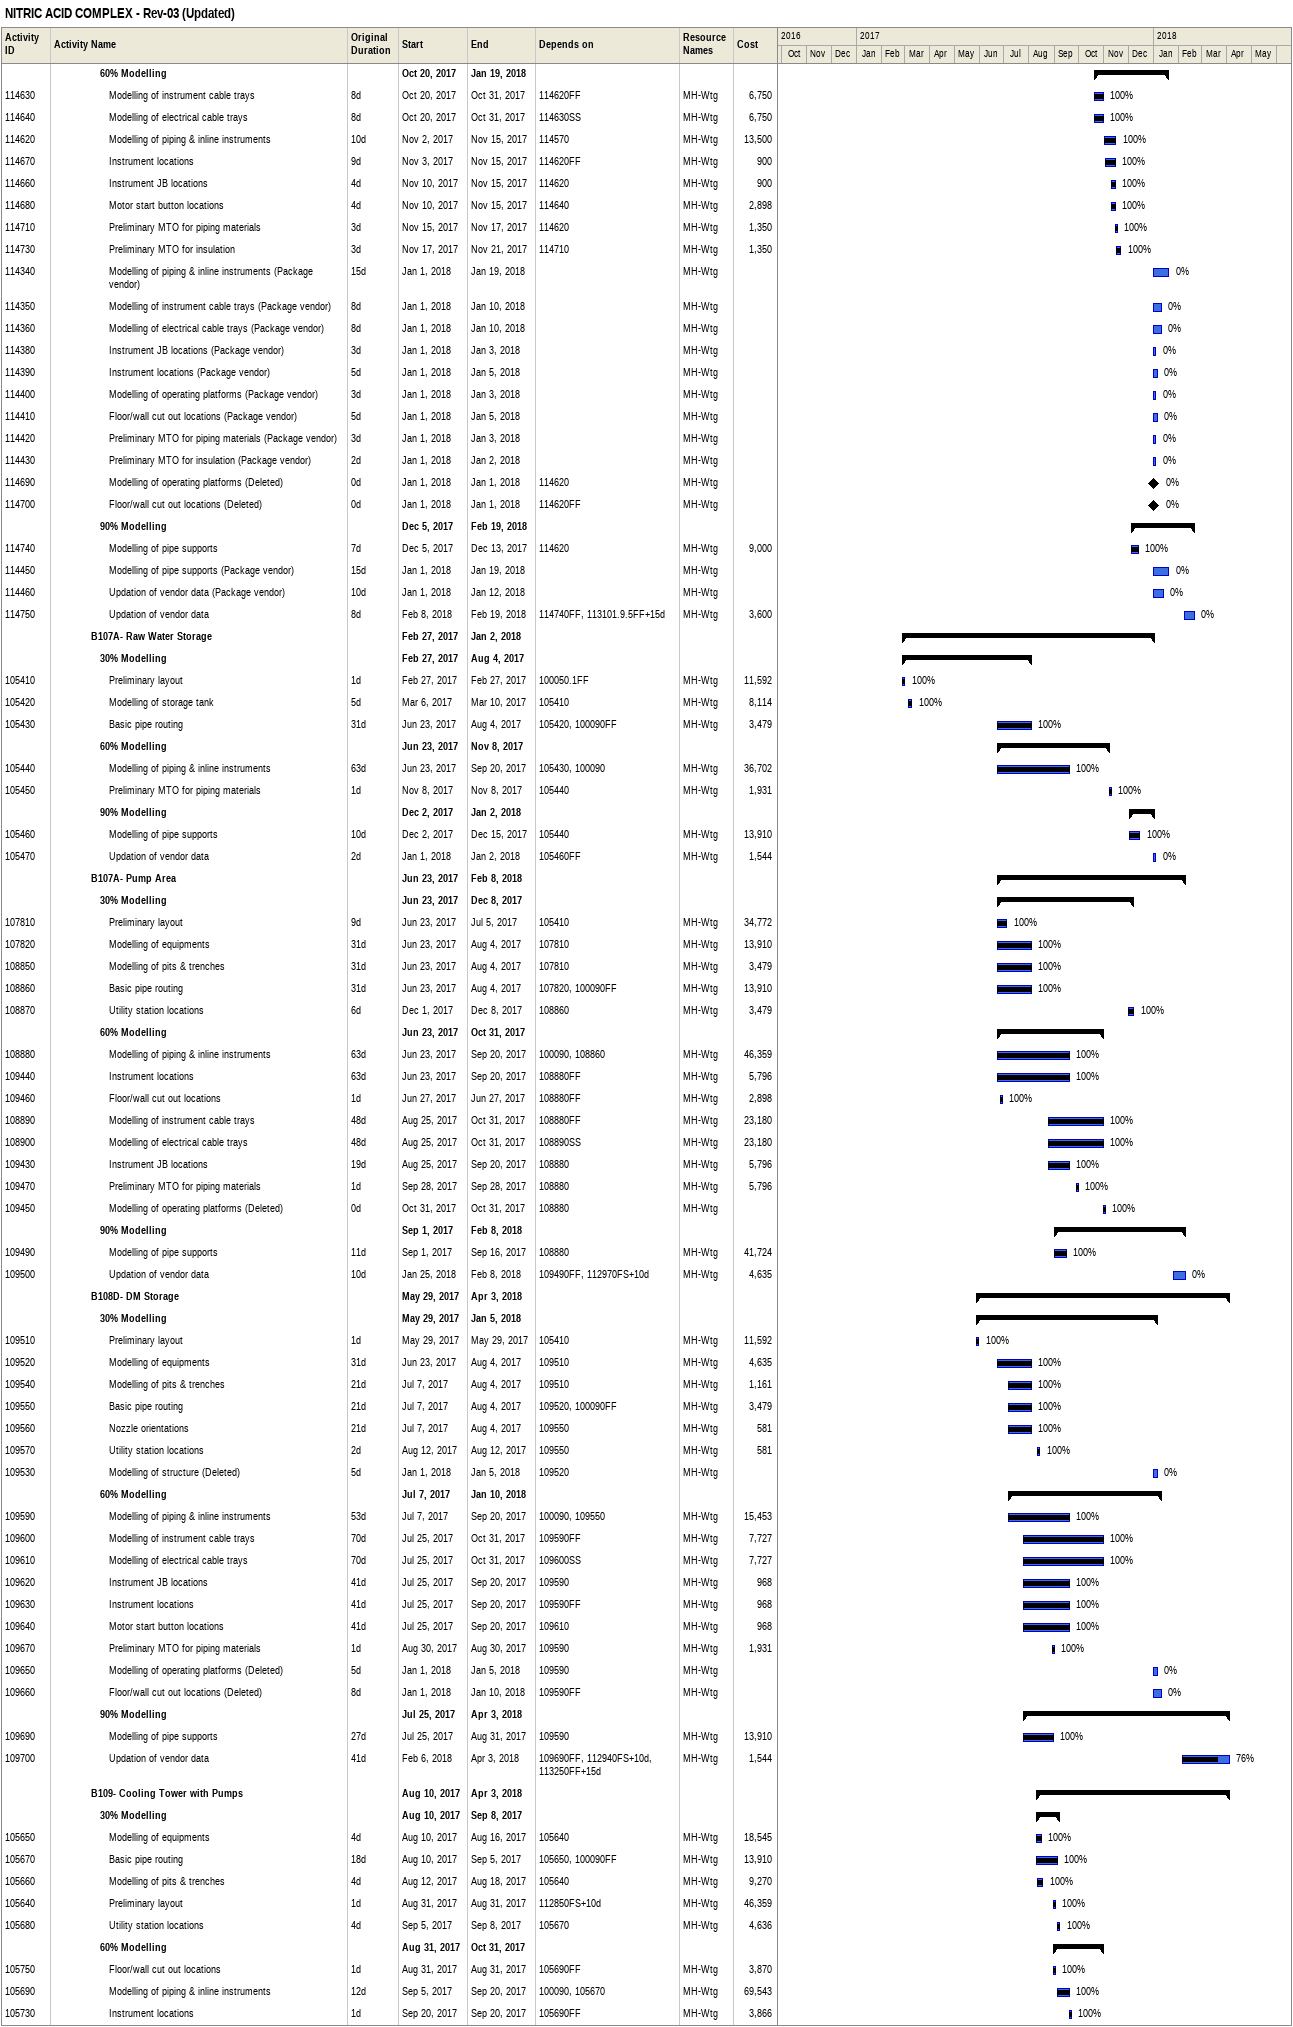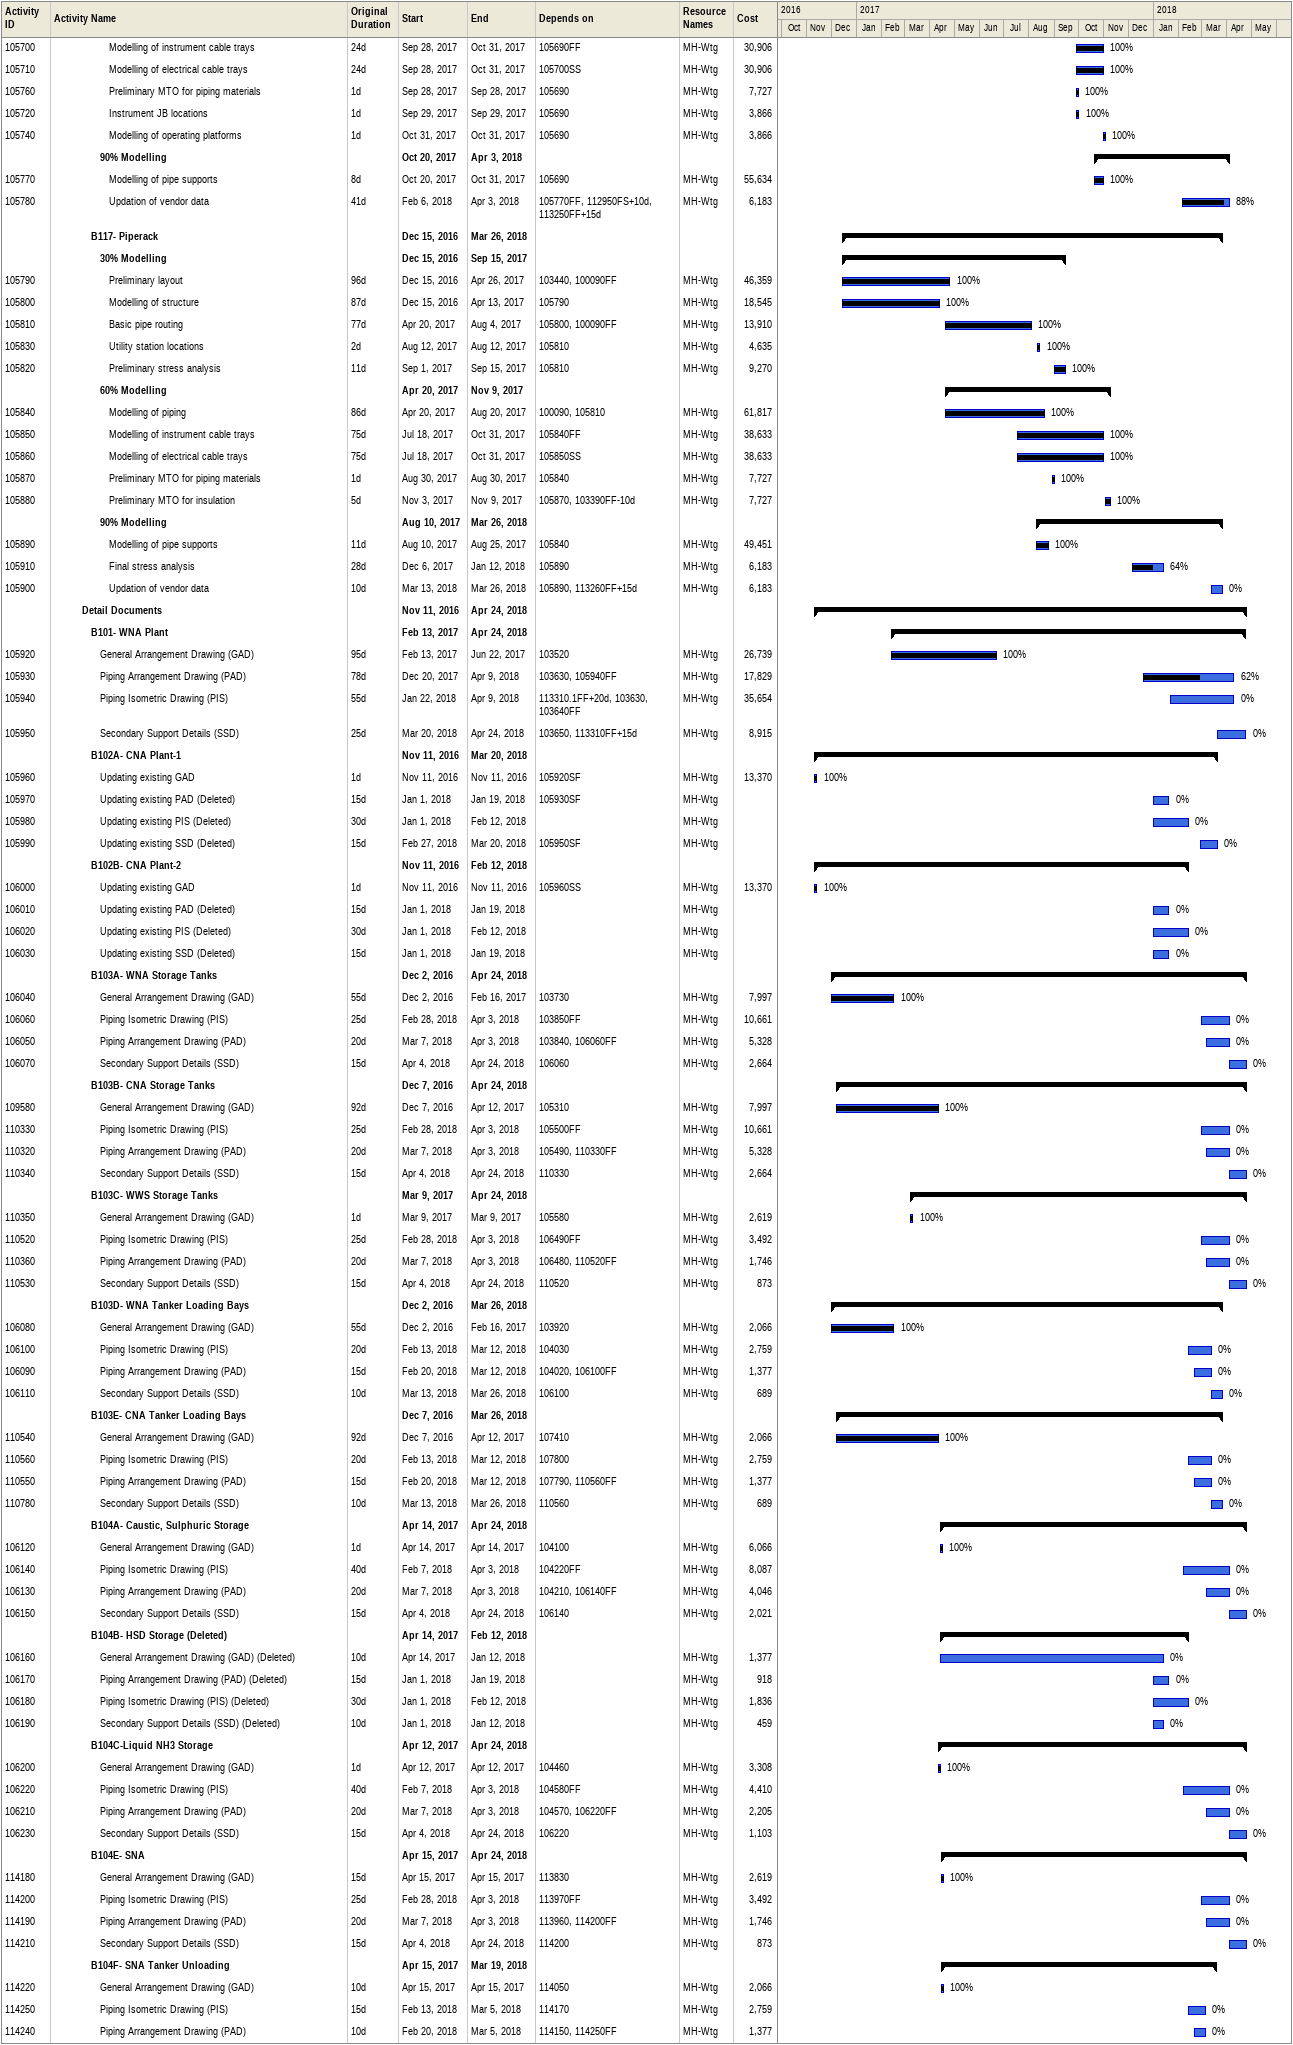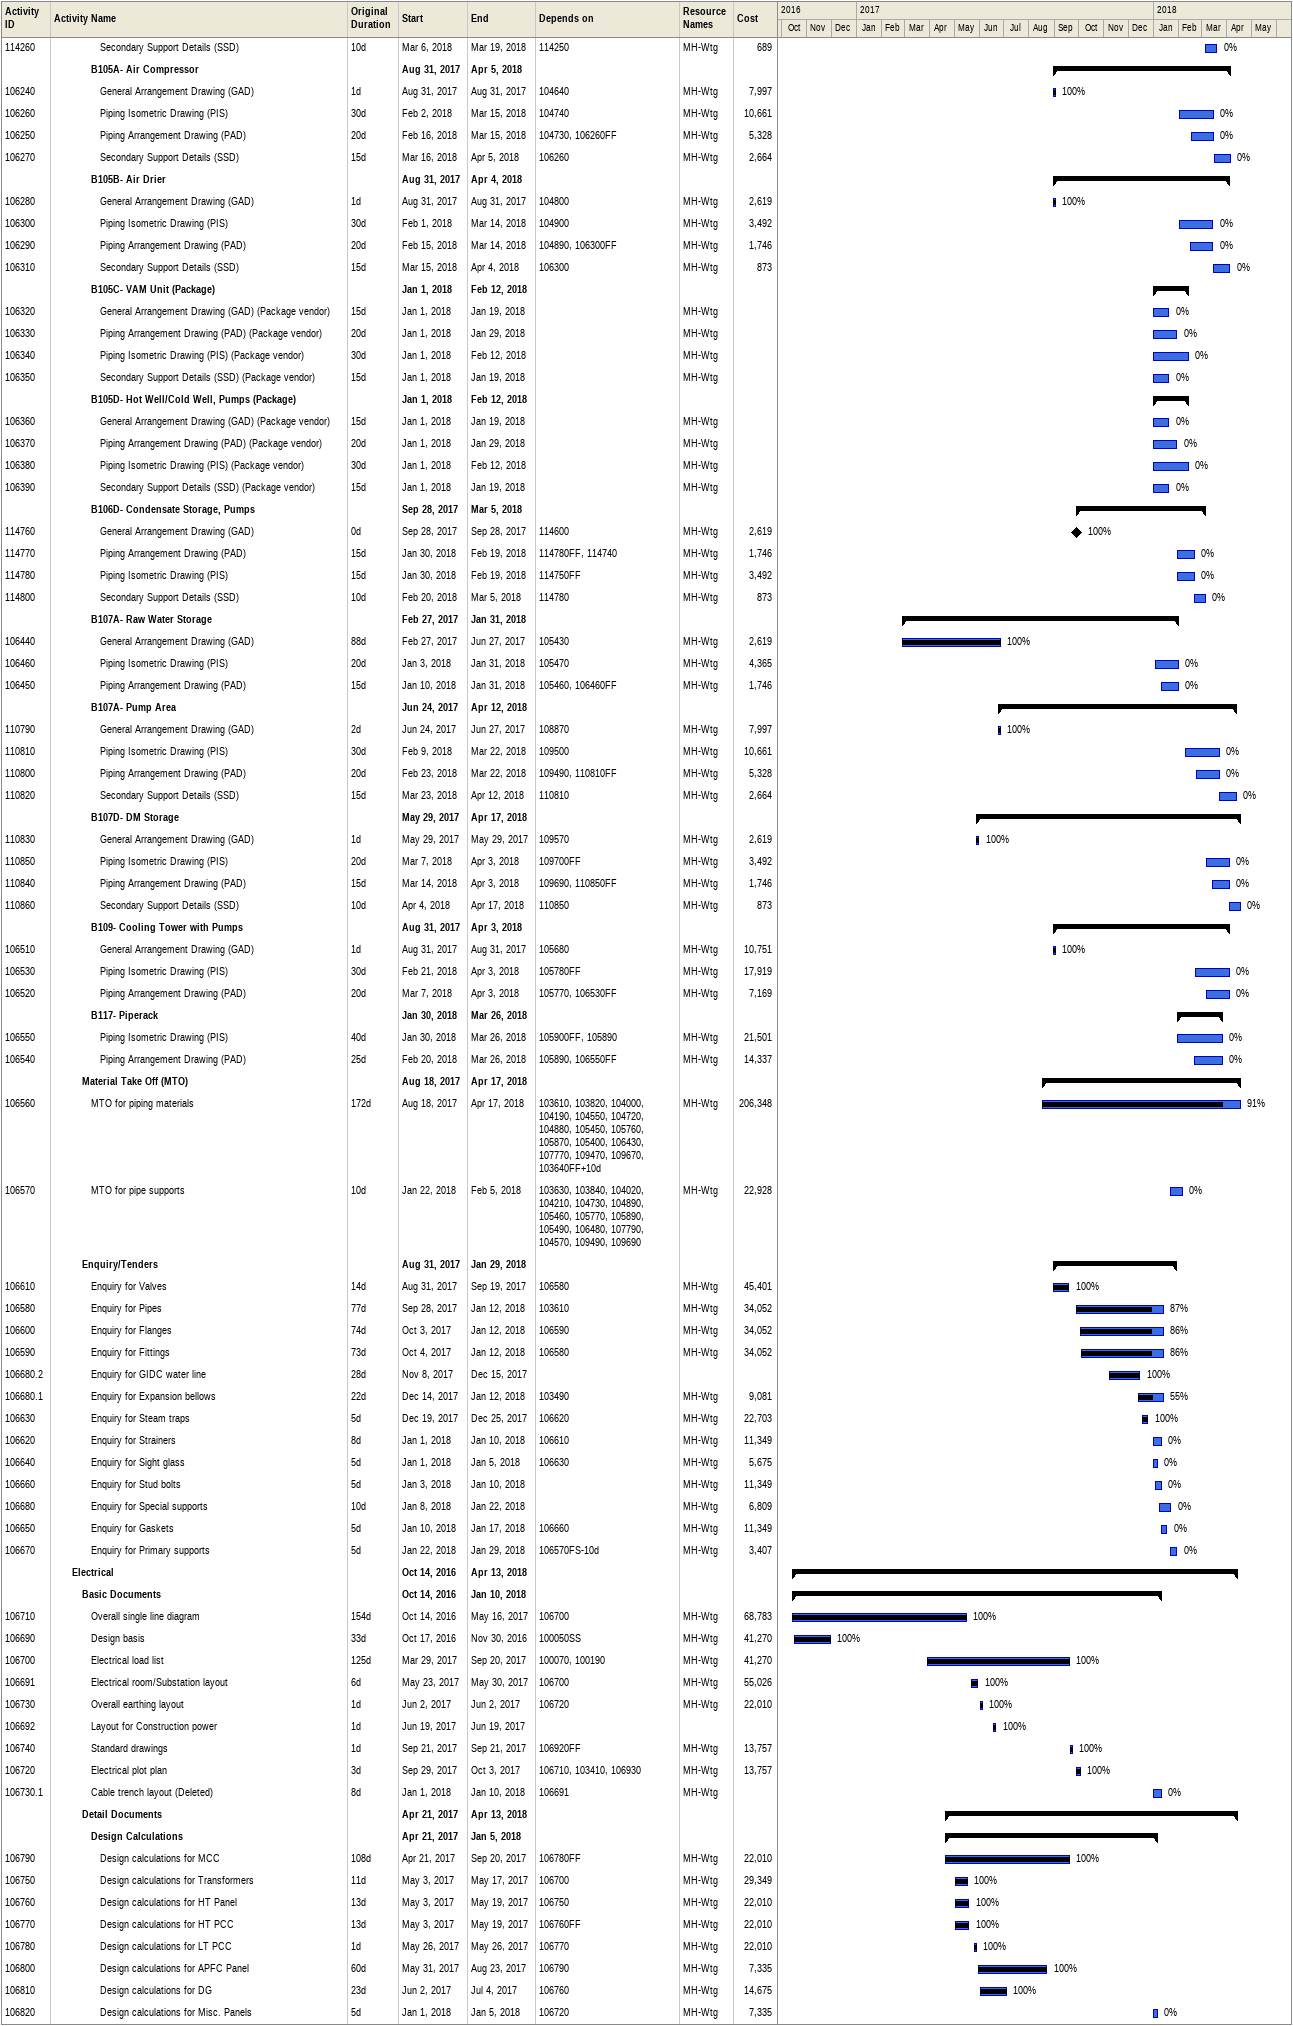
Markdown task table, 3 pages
NITRIC ACID COMPLEX - Rev-03 (Updated)

| ID | Level | Task | Original duration | Start | Finish | Predecessors | Resources | % complete | Cost |
|---|---|---|---|---|---|---|---|---|---|
|  | 6 | **60% Modelling** |  | 2017-10-20 | 2018-01-19 |  |  |  |  |
| 114630 | 7 | Modelling of instrument cable trays | 8d | 2017-10-20 | 2017-10-31 | 114620FF | MH-Wtg | 100 | 6750 |
| 114640 | 7 | Modelling of electrical cable trays | 8d | 2017-10-20 | 2017-10-31 | 114630SS | MH-Wtg | 100 | 6750 |
| 114620 | 7 | Modelling of piping & inline instruments | 10d | 2017-11-02 | 2017-11-15 | 114570 | MH-Wtg | 100 | 13500 |
| 114670 | 7 | Instrument locations | 9d | 2017-11-03 | 2017-11-15 | 114620FF | MH-Wtg | 100 | 900 |
| 114660 | 7 | Instrument JB locations | 4d | 2017-11-10 | 2017-11-15 | 114620 | MH-Wtg | 100 | 900 |
| 114680 | 7 | Motor start button locations | 4d | 2017-11-10 | 2017-11-15 | 114640 | MH-Wtg | 100 | 2898 |
| 114710 | 7 | Preliminary MTO for piping materials | 3d | 2017-11-15 | 2017-11-17 | 114620 | MH-Wtg | 100 | 1350 |
| 114730 | 7 | Preliminary MTO for insulation | 3d | 2017-11-17 | 2017-11-21 | 114710 | MH-Wtg | 100 | 1350 |
| 114340 | 7 | Modelling of piping & inline instruments (Package vendor) | 15d | 2018-01-01 | 2018-01-19 |  | MH-Wtg | 0 |  |
| 114350 | 7 | Modelling of instrument cable trays (Package vendor) | 8d | 2018-01-01 | 2018-01-10 |  | MH-Wtg | 0 |  |
| 114360 | 7 | Modelling of electrical cable trays (Package vendor) | 8d | 2018-01-01 | 2018-01-10 |  | MH-Wtg | 0 |  |
| 114380 | 7 | Instrument JB locations (Package vendor) | 3d | 2018-01-01 | 2018-01-03 |  | MH-Wtg | 0 |  |
| 114390 | 7 | Instrument locations (Package vendor) | 5d | 2018-01-01 | 2018-01-05 |  | MH-Wtg | 0 |  |
| 114400 | 7 | Modelling of operating platforms (Package vendor) | 3d | 2018-01-01 | 2018-01-03 |  | MH-Wtg | 0 |  |
| 114410 | 7 | Floor/wall cut out locations (Package vendor) | 5d | 2018-01-01 | 2018-01-05 |  | MH-Wtg | 0 |  |
| 114420 | 7 | Preliminary MTO for piping materials (Package vendor) | 3d | 2018-01-01 | 2018-01-03 |  | MH-Wtg | 0 |  |
| 114430 | 7 | Preliminary MTO for insulation (Package vendor) | 2d | 2018-01-01 | 2018-01-02 |  | MH-Wtg | 0 |  |
| 114690 | 7 | Modelling of operating platforms (Deleted) | 0d | 2018-01-01 | 2018-01-01 | 114620 | MH-Wtg | 0 |  |
| 114700 | 7 | Floor/wall cut out locations (Deleted) | 0d | 2018-01-01 | 2018-01-01 | 114620FF | MH-Wtg | 0 |  |
|  | 6 | **90% Modelling** |  | 2017-12-05 | 2018-02-19 |  |  |  |  |
| 114740 | 7 | Modelling of pipe supports | 7d | 2017-12-05 | 2017-12-13 | 114620 | MH-Wtg | 100 | 9000 |
| 114450 | 7 | Modelling of pipe supports (Package vendor) | 15d | 2018-01-01 | 2018-01-19 |  | MH-Wtg | 0 |  |
| 114460 | 7 | Updation of vendor data (Package vendor) | 10d | 2018-01-01 | 2018-01-12 |  | MH-Wtg | 0 |  |
| 114750 | 7 | Updation of vendor data | 8d | 2018-02-08 | 2018-02-19 | 114740FF, 113101.9.5FF+15d | MH-Wtg | 0 | 3600 |
|  | 5 | **B107A- Raw Water Storage** |  | 2017-02-27 | 2018-01-02 |  |  |  |  |
|  | 6 | **30% Modelling** |  | 2017-02-27 | 2017-08-04 |  |  |  |  |
| 105410 | 7 | Preliminary layout | 1d | 2017-02-27 | 2017-02-27 | 100050.1FF | MH-Wtg | 100 | 11592 |
| 105420 | 7 | Modelling of storage tank | 5d | 2017-03-06 | 2017-03-10 | 105410 | MH-Wtg | 100 | 8114 |
| 105430 | 7 | Basic pipe routing | 31d | 2017-06-23 | 2017-08-04 | 105420, 100090FF | MH-Wtg | 100 | 3479 |
|  | 6 | **60% Modelling** |  | 2017-06-23 | 2017-11-08 |  |  |  |  |
| 105440 | 7 | Modelling of piping & inline instruments | 63d | 2017-06-23 | 2017-09-20 | 105430, 100090 | MH-Wtg | 100 | 36702 |
| 105450 | 7 | Preliminary MTO for piping materials | 1d | 2017-11-08 | 2017-11-08 | 105440 | MH-Wtg | 100 | 1931 |
|  | 6 | **90% Modelling** |  | 2017-12-02 | 2018-01-02 |  |  |  |  |
| 105460 | 7 | Modelling of pipe supports | 10d | 2017-12-02 | 2017-12-15 | 105440 | MH-Wtg | 100 | 13910 |
| 105470 | 7 | Updation of vendor data | 2d | 2018-01-01 | 2018-01-02 | 105460FF | MH-Wtg | 0 | 1544 |
|  | 5 | **B107A- Pump Area** |  | 2017-06-23 | 2018-02-08 |  |  |  |  |
|  | 6 | **30% Modelling** |  | 2017-06-23 | 2017-12-08 |  |  |  |  |
| 107810 | 7 | Preliminary layout | 9d | 2017-06-23 | 2017-07-05 | 105410 | MH-Wtg | 100 | 34772 |
| 107820 | 7 | Modelling of equipments | 31d | 2017-06-23 | 2017-08-04 | 107810 | MH-Wtg | 100 | 13910 |
| 108850 | 7 | Modelling of pits & trenches | 31d | 2017-06-23 | 2017-08-04 | 107810 | MH-Wtg | 100 | 3479 |
| 108860 | 7 | Basic pipe routing | 31d | 2017-06-23 | 2017-08-04 | 107820, 100090FF | MH-Wtg | 100 | 13910 |
| 108870 | 7 | Utility station locations | 6d | 2017-12-01 | 2017-12-08 | 108860 | MH-Wtg | 100 | 3479 |
|  | 6 | **60% Modelling** |  | 2017-06-23 | 2017-10-31 |  |  |  |  |
| 108880 | 7 | Modelling of piping & inline instruments | 63d | 2017-06-23 | 2017-09-20 | 100090, 108860 | MH-Wtg | 100 | 46359 |
| 109440 | 7 | Instrument locations | 63d | 2017-06-23 | 2017-09-20 | 108880FF | MH-Wtg | 100 | 5796 |
| 109460 | 7 | Floor/wall cut out locations | 1d | 2017-06-27 | 2017-06-27 | 108880FF | MH-Wtg | 100 | 2898 |
| 108890 | 7 | Modelling of instrument cable trays | 48d | 2017-08-25 | 2017-10-31 | 108880FF | MH-Wtg | 100 | 23180 |
| 108900 | 7 | Modelling of electrical cable trays | 48d | 2017-08-25 | 2017-10-31 | 108890SS | MH-Wtg | 100 | 23180 |
| 109430 | 7 | Instrument JB locations | 19d | 2017-08-25 | 2017-09-20 | 108880 | MH-Wtg | 100 | 5796 |
| 109470 | 7 | Preliminary MTO for piping materials | 1d | 2017-09-28 | 2017-09-28 | 108880 | MH-Wtg | 100 | 5796 |
| 109450 | 7 | Modelling of operating platforms (Deleted) | 0d | 2017-10-31 | 2017-10-31 | 108880 | MH-Wtg | 100 |  |
|  | 6 | **90% Modelling** |  | 2017-09-01 | 2018-02-08 |  |  |  |  |
| 109490 | 7 | Modelling of pipe supports | 11d | 2017-09-01 | 2017-09-16 | 108880 | MH-Wtg | 100 | 41724 |
| 109500 | 7 | Updation of vendor data | 10d | 2018-01-25 | 2018-02-08 | 109490FF, 112970FS+10d | MH-Wtg | 0 | 4635 |
|  | 5 | **B108D- DM Storage** |  | 2017-05-29 | 2018-04-03 |  |  |  |  |
|  | 6 | **30% Modelling** |  | 2017-05-29 | 2018-01-05 |  |  |  |  |
| 109510 | 7 | Preliminary layout | 1d | 2017-05-29 | 2017-05-29 | 105410 | MH-Wtg | 100 | 11592 |
| 109520 | 7 | Modelling of equipments | 31d | 2017-06-23 | 2017-08-04 | 109510 | MH-Wtg | 100 | 4635 |
| 109540 | 7 | Modelling of pits & trenches | 21d | 2017-07-07 | 2017-08-04 | 109510 | MH-Wtg | 100 | 1161 |
| 109550 | 7 | Basic pipe routing | 21d | 2017-07-07 | 2017-08-04 | 109520, 100090FF | MH-Wtg | 100 | 3479 |
| 109560 | 7 | Nozzle orientations | 21d | 2017-07-07 | 2017-08-04 | 109550 | MH-Wtg | 100 | 581 |
| 109570 | 7 | Utility station locations | 2d | 2017-08-12 | 2017-08-12 | 109550 | MH-Wtg | 100 | 581 |
| 109530 | 7 | Modelling of structure (Deleted) | 5d | 2018-01-01 | 2018-01-05 | 109520 | MH-Wtg | 0 |  |
|  | 6 | **60% Modelling** |  | 2017-07-07 | 2018-01-10 |  |  |  |  |
| 109590 | 7 | Modelling of piping & inline instruments | 53d | 2017-07-07 | 2017-09-20 | 100090, 109550 | MH-Wtg | 100 | 15453 |
| 109600 | 7 | Modelling of instrument cable trays | 70d | 2017-07-25 | 2017-10-31 | 109590FF | MH-Wtg | 100 | 7727 |
| 109610 | 7 | Modelling of electrical cable trays | 70d | 2017-07-25 | 2017-10-31 | 109600SS | MH-Wtg | 100 | 7727 |
| 109620 | 7 | Instrument JB locations | 41d | 2017-07-25 | 2017-09-20 | 109590 | MH-Wtg | 100 | 968 |
| 109630 | 7 | Instrument locations | 41d | 2017-07-25 | 2017-09-20 | 109590FF | MH-Wtg | 100 | 968 |
| 109640 | 7 | Motor start button locations | 41d | 2017-07-25 | 2017-09-20 | 109610 | MH-Wtg | 100 | 968 |
| 109670 | 7 | Preliminary MTO for piping materials | 1d | 2017-08-30 | 2017-08-30 | 109590 | MH-Wtg | 100 | 1931 |
| 109650 | 7 | Modelling of operating platforms (Deleted) | 5d | 2018-01-01 | 2018-01-05 | 109590 | MH-Wtg | 0 |  |
| 109660 | 7 | Floor/wall cut out locations (Deleted) | 8d | 2018-01-01 | 2018-01-10 | 109590FF | MH-Wtg | 0 |  |
|  | 6 | **90% Modelling** |  | 2017-07-25 | 2018-04-03 |  |  |  |  |
| 109690 | 7 | Modelling of pipe supports | 27d | 2017-07-25 | 2017-08-31 | 109590 | MH-Wtg | 100 | 13910 |
| 109700 | 7 | Updation of vendor data | 41d | 2018-02-06 | 2018-04-03 | 109690FF, 112940FS+10d, 113250FF+15d | MH-Wtg | 76 | 1544 |
|  | 5 | **B109- Cooling Tower with Pumps** |  | 2017-08-10 | 2018-04-03 |  |  |  |  |
|  | 6 | **30% Modelling** |  | 2017-08-10 | 2017-09-08 |  |  |  |  |
| 105650 | 7 | Modelling of equipments | 4d | 2017-08-10 | 2017-08-16 | 105640 | MH-Wtg | 100 | 18545 |
| 105670 | 7 | Basic pipe routing | 18d | 2017-08-10 | 2017-09-05 | 105650, 100090FF | MH-Wtg | 100 | 13910 |
| 105660 | 7 | Modelling of pits & trenches | 4d | 2017-08-12 | 2017-08-18 | 105640 | MH-Wtg | 100 | 9270 |
| 105640 | 7 | Preliminary layout | 1d | 2017-08-31 | 2017-08-31 | 112850FS+10d | MH-Wtg | 100 | 46359 |
| 105680 | 7 | Utility station locations | 4d | 2017-09-05 | 2017-09-08 | 105670 | MH-Wtg | 100 | 4636 |
|  | 6 | **60% Modelling** |  | 2017-08-31 | 2017-10-31 |  |  |  |  |
| 105750 | 7 | Floor/wall cut out locations | 1d | 2017-08-31 | 2017-08-31 | 105690FF | MH-Wtg | 100 | 3870 |
| 105690 | 7 | Modelling of piping & inline instruments | 12d | 2017-09-05 | 2017-09-20 | 100090, 105670 | MH-Wtg | 100 | 69543 |
| 105730 | 7 | Instrument locations | 1d | 2017-09-20 | 2017-09-20 | 105690FF | MH-Wtg | 100 | 3866 |
| 105700 | 7 | Modelling of instrument cable trays | 24d | 2017-09-28 | 2017-10-31 | 105690FF | MH-Wtg | 100 | 30906 |
| 105710 | 7 | Modelling of electrical cable trays | 24d | 2017-09-28 | 2017-10-31 | 105700SS | MH-Wtg | 100 | 30906 |
| 105760 | 7 | Preliminary MTO for piping materials | 1d | 2017-09-28 | 2017-09-28 | 105690 | MH-Wtg | 100 | 7727 |
| 105720 | 7 | Instrument JB locations | 1d | 2017-09-29 | 2017-09-29 | 105690 | MH-Wtg | 100 | 3866 |
| 105740 | 7 | Modelling of operating platforms | 1d | 2017-10-31 | 2017-10-31 | 105690 | MH-Wtg | 100 | 3866 |
|  | 6 | **90% Modelling** |  | 2017-10-20 | 2018-04-03 |  |  |  |  |
| 105770 | 7 | Modelling of pipe supports | 8d | 2017-10-20 | 2017-10-31 | 105690 | MH-Wtg | 100 | 55634 |
| 105780 | 7 | Updation of vendor data | 41d | 2018-02-06 | 2018-04-03 | 105770FF, 112950FS+10d, 113250FF+15d | MH-Wtg | 88 | 6183 |
|  | 5 | **B117- Piperack** |  | 2016-12-15 | 2018-03-26 |  |  |  |  |
|  | 6 | **30% Modelling** |  | 2016-12-15 | 2017-09-15 |  |  |  |  |
| 105790 | 7 | Preliminary layout | 96d | 2016-12-15 | 2017-04-26 | 103440, 100090FF | MH-Wtg | 100 | 46359 |
| 105800 | 7 | Modelling of structure | 87d | 2016-12-15 | 2017-04-13 | 105790 | MH-Wtg | 100 | 18545 |
| 105810 | 7 | Basic pipe routing | 77d | 2017-04-20 | 2017-08-04 | 105800, 100090FF | MH-Wtg | 100 | 13910 |
| 105830 | 7 | Utility station locations | 2d | 2017-08-12 | 2017-08-12 | 105810 | MH-Wtg | 100 | 4635 |
| 105820 | 7 | Preliminary stress analysis | 11d | 2017-09-01 | 2017-09-15 | 105810 | MH-Wtg | 100 | 9270 |
|  | 6 | **60% Modelling** |  | 2017-04-20 | 2017-11-09 |  |  |  |  |
| 105840 | 7 | Modelling of piping | 86d | 2017-04-20 | 2017-08-20 | 100090, 105810 | MH-Wtg | 100 | 61817 |
| 105850 | 7 | Modelling of instrument cable trays | 75d | 2017-07-18 | 2017-10-31 | 105840FF | MH-Wtg | 100 | 38633 |
| 105860 | 7 | Modelling of electrical cable trays | 75d | 2017-07-18 | 2017-10-31 | 105850SS | MH-Wtg | 100 | 38633 |
| 105870 | 7 | Preliminary MTO for piping materials | 1d | 2017-08-30 | 2017-08-30 | 105840 | MH-Wtg | 100 | 7727 |
| 105880 | 7 | Preliminary MTO for insulation | 5d | 2017-11-03 | 2017-11-09 | 105870, 103390FF-10d | MH-Wtg | 100 | 7727 |
|  | 6 | **90% Modelling** |  | 2017-08-10 | 2018-03-26 |  |  |  |  |
| 105890 | 7 | Modelling of pipe supports | 11d | 2017-08-10 | 2017-08-25 | 105840 | MH-Wtg | 100 | 49451 |
| 105910 | 7 | Final stress analysis | 28d | 2017-12-06 | 2018-01-12 | 105890 | MH-Wtg | 64 | 6183 |
| 105900 | 7 | Updation of vendor data | 10d | 2018-03-13 | 2018-03-26 | 105890, 113260FF+15d | MH-Wtg | 0 | 6183 |
|  | 4 | **Detail Documents** |  | 2016-11-11 | 2018-04-24 |  |  |  |  |
|  | 5 | **B101- WNA Plant** |  | 2017-02-13 | 2018-04-24 |  |  |  |  |
| 105920 | 6 | General Arrangement Drawing (GAD) | 95d | 2017-02-13 | 2017-06-22 | 103520 | MH-Wtg | 100 | 26739 |
| 105930 | 6 | Piping Arrangement Drawing (PAD) | 78d | 2017-12-20 | 2018-04-09 | 103630, 105940FF | MH-Wtg | 62 | 17829 |
| 105940 | 6 | Piping Isometric Drawing (PIS) | 55d | 2018-01-22 | 2018-04-09 | 113310.1FF+20d, 103630, 103640FF | MH-Wtg | 0 | 35654 |
| 105950 | 6 | Secondary Support Details (SSD) | 25d | 2018-03-20 | 2018-04-24 | 103650, 113310FF+15d | MH-Wtg | 0 | 8915 |
|  | 5 | **B102A- CNA Plant-1** |  | 2016-11-11 | 2018-03-20 |  |  |  |  |
| 105960 | 6 | Updating existing GAD | 1d | 2016-11-11 | 2016-11-11 | 105920SF | MH-Wtg | 100 | 13370 |
| 105970 | 6 | Updating existing PAD (Deleted) | 15d | 2018-01-01 | 2018-01-19 | 105930SF | MH-Wtg | 0 |  |
| 105980 | 6 | Updating existing PIS (Deleted) | 30d | 2018-01-01 | 2018-02-12 |  | MH-Wtg | 0 |  |
| 105990 | 6 | Updating existing SSD (Deleted) | 15d | 2018-02-27 | 2018-03-20 | 105950SF | MH-Wtg | 0 |  |
|  | 5 | **B102B- CNA Plant-2** |  | 2016-11-11 | 2018-02-12 |  |  |  |  |
| 106000 | 6 | Updating existing GAD | 1d | 2016-11-11 | 2016-11-11 | 105960SS | MH-Wtg | 100 | 13370 |
| 106010 | 6 | Updating existing PAD (Deleted) | 15d | 2018-01-01 | 2018-01-19 |  | MH-Wtg | 0 |  |
| 106020 | 6 | Updating existing PIS (Deleted) | 30d | 2018-01-01 | 2018-02-12 |  | MH-Wtg | 0 |  |
| 106030 | 6 | Updating existing SSD (Deleted) | 15d | 2018-01-01 | 2018-01-19 |  | MH-Wtg | 0 |  |
|  | 5 | **B103A- WNA Storage Tanks** |  | 2016-12-02 | 2018-04-24 |  |  |  |  |
| 106040 | 6 | General Arrangement Drawing (GAD) | 55d | 2016-12-02 | 2017-02-16 | 103730 | MH-Wtg | 100 | 7997 |
| 106060 | 6 | Piping Isometric Drawing (PIS) | 25d | 2018-02-28 | 2018-04-03 | 103850FF | MH-Wtg | 0 | 10661 |
| 106050 | 6 | Piping Arrangement Drawing (PAD) | 20d | 2018-03-07 | 2018-04-03 | 103840, 106060FF | MH-Wtg | 0 | 5328 |
| 106070 | 6 | Secondary Support Details (SSD) | 15d | 2018-04-04 | 2018-04-24 | 106060 | MH-Wtg | 0 | 2664 |
|  | 5 | **B103B- CNA Storage Tanks** |  | 2016-12-07 | 2018-04-24 |  |  |  |  |
| 109580 | 6 | General Arrangement Drawing (GAD) | 92d | 2016-12-07 | 2017-04-12 | 105310 | MH-Wtg | 100 | 7997 |
| 110330 | 6 | Piping Isometric Drawing (PIS) | 25d | 2018-02-28 | 2018-04-03 | 105500FF | MH-Wtg | 0 | 10661 |
| 110320 | 6 | Piping Arrangement Drawing (PAD) | 20d | 2018-03-07 | 2018-04-03 | 105490, 110330FF | MH-Wtg | 0 | 5328 |
| 110340 | 6 | Secondary Support Details (SSD) | 15d | 2018-04-04 | 2018-04-24 | 110330 | MH-Wtg | 0 | 2664 |
|  | 5 | **B103C- WWS Storage Tanks** |  | 2017-03-09 | 2018-04-24 |  |  |  |  |
| 110350 | 6 | General Arrangement Drawing (GAD) | 1d | 2017-03-09 | 2017-03-09 | 105580 | MH-Wtg | 100 | 2619 |
| 110520 | 6 | Piping Isometric Drawing (PIS) | 25d | 2018-02-28 | 2018-04-03 | 106490FF | MH-Wtg | 0 | 3492 |
| 110360 | 6 | Piping Arrangement Drawing (PAD) | 20d | 2018-03-07 | 2018-04-03 | 106480, 110520FF | MH-Wtg | 0 | 1746 |
| 110530 | 6 | Secondary Support Details (SSD) | 15d | 2018-04-04 | 2018-04-24 | 110520 | MH-Wtg | 0 | 873 |
|  | 5 | **B103D- WNA Tanker Loading Bays** |  | 2016-12-02 | 2018-03-26 |  |  |  |  |
| 106080 | 6 | General Arrangement Drawing (GAD) | 55d | 2016-12-02 | 2017-02-16 | 103920 | MH-Wtg | 100 | 2066 |
| 106100 | 6 | Piping Isometric Drawing (PIS) | 20d | 2018-02-13 | 2018-03-12 | 104030 | MH-Wtg | 0 | 2759 |
| 106090 | 6 | Piping Arrangement Drawing (PAD) | 15d | 2018-02-20 | 2018-03-12 | 104020, 106100FF | MH-Wtg | 0 | 1377 |
| 106110 | 6 | Secondary Support Details (SSD) | 10d | 2018-03-13 | 2018-03-26 | 106100 | MH-Wtg | 0 | 689 |
|  | 5 | **B103E- CNA Tanker Loading Bays** |  | 2016-12-07 | 2018-03-26 |  |  |  |  |
| 110540 | 6 | General Arrangement Drawing (GAD) | 92d | 2016-12-07 | 2017-04-12 | 107410 | MH-Wtg | 100 | 2066 |
| 110560 | 6 | Piping Isometric Drawing (PIS) | 20d | 2018-02-13 | 2018-03-12 | 107800 | MH-Wtg | 0 | 2759 |
| 110550 | 6 | Piping Arrangement Drawing (PAD) | 15d | 2018-02-20 | 2018-03-12 | 107790, 110560FF | MH-Wtg | 0 | 1377 |
| 110780 | 6 | Secondary Support Details (SSD) | 10d | 2018-03-13 | 2018-03-26 | 110560 | MH-Wtg | 0 | 689 |
|  | 5 | **B104A- Caustic, Sulphuric Storage** |  | 2017-04-14 | 2018-04-24 |  |  |  |  |
| 106120 | 6 | General Arrangement Drawing (GAD) | 1d | 2017-04-14 | 2017-04-14 | 104100 | MH-Wtg | 100 | 6066 |
| 106140 | 6 | Piping Isometric Drawing (PIS) | 40d | 2018-02-07 | 2018-04-03 | 104220FF | MH-Wtg | 0 | 8087 |
| 106130 | 6 | Piping Arrangement Drawing (PAD) | 20d | 2018-03-07 | 2018-04-03 | 104210, 106140FF | MH-Wtg | 0 | 4046 |
| 106150 | 6 | Secondary Support Details (SSD) | 15d | 2018-04-04 | 2018-04-24 | 106140 | MH-Wtg | 0 | 2021 |
|  | 5 | **B104B- HSD Storage (Deleted)** |  | 2017-04-14 | 2018-02-12 |  |  |  |  |
| 106160 | 6 | General Arrangement Drawing (GAD) (Deleted) | 10d | 2017-04-14 | 2018-01-12 |  | MH-Wtg | 0 | 1377 |
| 106170 | 6 | Piping Arrangement Drawing (PAD) (Deleted) | 15d | 2018-01-01 | 2018-01-19 |  | MH-Wtg | 0 | 918 |
| 106180 | 6 | Piping Isometric Drawing (PIS) (Deleted) | 30d | 2018-01-01 | 2018-02-12 |  | MH-Wtg | 0 | 1836 |
| 106190 | 6 | Secondary Support Details (SSD) (Deleted) | 10d | 2018-01-01 | 2018-01-12 |  | MH-Wtg | 0 | 459 |
|  | 5 | **B104C-Liquid NH3 Storage** |  | 2017-04-12 | 2018-04-24 |  |  |  |  |
| 106200 | 6 | General Arrangement Drawing (GAD) | 1d | 2017-04-12 | 2017-04-12 | 104460 | MH-Wtg | 100 | 3308 |
| 106220 | 6 | Piping Isometric Drawing (PIS) | 40d | 2018-02-07 | 2018-04-03 | 104580FF | MH-Wtg | 0 | 4410 |
| 106210 | 6 | Piping Arrangement Drawing (PAD) | 20d | 2018-03-07 | 2018-04-03 | 104570, 106220FF | MH-Wtg | 0 | 2205 |
| 106230 | 6 | Secondary Support Details (SSD) | 15d | 2018-04-04 | 2018-04-24 | 106220 | MH-Wtg | 0 | 1103 |
|  | 5 | **B104E- SNA** |  | 2017-04-15 | 2018-04-24 |  |  |  |  |
| 114180 | 6 | General Arrangement Drawing (GAD) | 15d | 2017-04-15 | 2017-04-15 | 113830 | MH-Wtg | 100 | 2619 |
| 114200 | 6 | Piping Isometric Drawing (PIS) | 25d | 2018-02-28 | 2018-04-03 | 113970FF | MH-Wtg | 0 | 3492 |
| 114190 | 6 | Piping Arrangement Drawing (PAD) | 20d | 2018-03-07 | 2018-04-03 | 113960, 114200FF | MH-Wtg | 0 | 1746 |
| 114210 | 6 | Secondary Support Details (SSD) | 15d | 2018-04-04 | 2018-04-24 | 114200 | MH-Wtg | 0 | 873 |
|  | 5 | **B104F- SNA Tanker Unloading** |  | 2017-04-15 | 2018-03-19 |  |  |  |  |
| 114220 | 6 | General Arrangement Drawing (GAD) | 10d | 2017-04-15 | 2017-04-15 | 114050 | MH-Wtg | 100 | 2066 |
| 114250 | 6 | Piping Isometric Drawing (PIS) | 15d | 2018-02-13 | 2018-03-05 | 114170 | MH-Wtg | 0 | 2759 |
| 114240 | 6 | Piping Arrangement Drawing (PAD) | 10d | 2018-02-20 | 2018-03-05 | 114150, 114250FF | MH-Wtg | 0 | 1377 |
| 114260 | 6 | Secondary Support Details (SSD) | 10d | 2018-03-06 | 2018-03-19 | 114250 | MH-Wtg | 0 | 689 |
|  | 5 | **B105A- Air Compressor** |  | 2017-08-31 | 2018-04-05 |  |  |  |  |
| 106240 | 6 | General Arrangement Drawing (GAD) | 1d | 2017-08-31 | 2017-08-31 | 104640 | MH-Wtg | 100 | 7997 |
| 106260 | 6 | Piping Isometric Drawing (PIS) | 30d | 2018-02-02 | 2018-03-15 | 104740 | MH-Wtg | 0 | 10661 |
| 106250 | 6 | Piping Arrangement Drawing (PAD) | 20d | 2018-02-16 | 2018-03-15 | 104730, 106260FF | MH-Wtg | 0 | 5328 |
| 106270 | 6 | Secondary Support Details (SSD) | 15d | 2018-03-16 | 2018-04-05 | 106260 | MH-Wtg | 0 | 2664 |
|  | 5 | **B105B- Air Drier** |  | 2017-08-31 | 2018-04-04 |  |  |  |  |
| 106280 | 6 | General Arrangement Drawing (GAD) | 1d | 2017-08-31 | 2017-08-31 | 104800 | MH-Wtg | 100 | 2619 |
| 106300 | 6 | Piping Isometric Drawing (PIS) | 30d | 2018-02-01 | 2018-03-14 | 104900 | MH-Wtg | 0 | 3492 |
| 106290 | 6 | Piping Arrangement Drawing (PAD) | 20d | 2018-02-15 | 2018-03-14 | 104890, 106300FF | MH-Wtg | 0 | 1746 |
| 106310 | 6 | Secondary Support Details (SSD) | 15d | 2018-03-15 | 2018-04-04 | 106300 | MH-Wtg | 0 | 873 |
|  | 5 | **B105C- VAM Unit (Package)** |  | 2018-01-01 | 2018-02-12 |  |  |  |  |
| 106320 | 6 | General Arrangement Drawing (GAD) (Package vendor) | 15d | 2018-01-01 | 2018-01-19 |  | MH-Wtg | 0 |  |
| 106330 | 6 | Piping Arrangement Drawing (PAD) (Package vendor) | 20d | 2018-01-01 | 2018-01-29 |  | MH-Wtg | 0 |  |
| 106340 | 6 | Piping Isometric Drawing (PIS) (Package vendor) | 30d | 2018-01-01 | 2018-02-12 |  | MH-Wtg | 0 |  |
| 106350 | 6 | Secondary Support Details (SSD) (Package vendor) | 15d | 2018-01-01 | 2018-01-19 |  | MH-Wtg | 0 |  |
|  | 5 | **B105D- Hot Well/Cold Well, Pumps (Package)** |  | 2018-01-01 | 2018-02-12 |  |  |  |  |
| 106360 | 6 | General Arrangement Drawing (GAD) (Package vendor) | 15d | 2018-01-01 | 2018-01-19 |  | MH-Wtg | 0 |  |
| 106370 | 6 | Piping Arrangement Drawing (PAD) (Package vendor) | 20d | 2018-01-01 | 2018-01-29 |  | MH-Wtg | 0 |  |
| 106380 | 6 | Piping Isometric Drawing (PIS) (Package vendor) | 30d | 2018-01-01 | 2018-02-12 |  | MH-Wtg | 0 |  |
| 106390 | 6 | Secondary Support Details (SSD) (Package vendor) | 15d | 2018-01-01 | 2018-01-19 |  | MH-Wtg | 0 |  |
|  | 5 | **B106D- Condensate Storage, Pumps** |  | 2017-09-28 | 2018-03-05 |  |  |  |  |
| 114760 | 6 | General Arrangement Drawing (GAD) | 0d | 2017-09-28 | 2017-09-28 | 114600 | MH-Wtg | 100 | 2619 |
| 114770 | 6 | Piping Arrangement Drawing (PAD) | 15d | 2018-01-30 | 2018-02-19 | 114780FF, 114740 | MH-Wtg | 0 | 1746 |
| 114780 | 6 | Piping Isometric Drawing (PIS) | 15d | 2018-01-30 | 2018-02-19 | 114750FF | MH-Wtg | 0 | 3492 |
| 114800 | 6 | Secondary Support Details (SSD) | 10d | 2018-02-20 | 2018-03-05 | 114780 | MH-Wtg | 0 | 873 |
|  | 5 | **B107A- Raw Water Storage** |  | 2017-02-27 | 2018-01-31 |  |  |  |  |
| 106440 | 6 | General Arrangement Drawing (GAD) | 88d | 2017-02-27 | 2017-06-27 | 105430 | MH-Wtg | 100 | 2619 |
| 106460 | 6 | Piping Isometric Drawing (PIS) | 20d | 2018-01-03 | 2018-01-31 | 105470 | MH-Wtg | 0 | 4365 |
| 106450 | 6 | Piping Arrangement Drawing (PAD) | 15d | 2018-01-10 | 2018-01-31 | 105460, 106460FF | MH-Wtg | 0 | 1746 |
|  | 5 | **B107A- Pump Area** |  | 2017-06-24 | 2018-04-12 |  |  |  |  |
| 110790 | 6 | General Arrangement Drawing (GAD) | 2d | 2017-06-24 | 2017-06-27 | 108870 | MH-Wtg | 100 | 7997 |
| 110810 | 6 | Piping Isometric Drawing (PIS) | 30d | 2018-02-09 | 2018-03-22 | 109500 | MH-Wtg | 0 | 10661 |
| 110800 | 6 | Piping Arrangement Drawing (PAD) | 20d | 2018-02-23 | 2018-03-22 | 109490, 110810FF | MH-Wtg | 0 | 5328 |
| 110820 | 6 | Secondary Support Details (SSD) | 15d | 2018-03-23 | 2018-04-12 | 110810 | MH-Wtg | 0 | 2664 |
|  | 5 | **B107D- DM Storage** |  | 2017-05-29 | 2018-04-17 |  |  |  |  |
| 110830 | 6 | General Arrangement Drawing (GAD) | 1d | 2017-05-29 | 2017-05-29 | 109570 | MH-Wtg | 100 | 2619 |
| 110850 | 6 | Piping Isometric Drawing (PIS) | 20d | 2018-03-07 | 2018-04-03 | 109700FF | MH-Wtg | 0 | 3492 |
| 110840 | 6 | Piping Arrangement Drawing (PAD) | 15d | 2018-03-14 | 2018-04-03 | 109690, 110850FF | MH-Wtg | 0 | 1746 |
| 110860 | 6 | Secondary Support Details (SSD) | 10d | 2018-04-04 | 2018-04-17 | 110850 | MH-Wtg | 0 | 873 |
|  | 5 | **B109- Cooling Tower with Pumps** |  | 2017-08-31 | 2018-04-03 |  |  |  |  |
| 106510 | 6 | General Arrangement Drawing (GAD) | 1d | 2017-08-31 | 2017-08-31 | 105680 | MH-Wtg | 100 | 10751 |
| 106530 | 6 | Piping Isometric Drawing (PIS) | 30d | 2018-02-21 | 2018-04-03 | 105780FF | MH-Wtg | 0 | 17919 |
| 106520 | 6 | Piping Arrangement Drawing (PAD) | 20d | 2018-03-07 | 2018-04-03 | 105770, 106530FF | MH-Wtg | 0 | 7169 |
|  | 5 | **B117- Piperack** |  | 2018-01-30 | 2018-03-26 |  |  |  |  |
| 106550 | 6 | Piping Isometric Drawing (PIS) | 40d | 2018-01-30 | 2018-03-26 | 105900FF, 105890 | MH-Wtg | 0 | 21501 |
| 106540 | 6 | Piping Arrangement Drawing (PAD) | 25d | 2018-02-20 | 2018-03-26 | 105890, 106550FF | MH-Wtg | 0 | 14337 |
|  | 4 | **Material Take Off (MTO)** |  | 2017-08-18 | 2018-04-17 |  |  |  |  |
| 106560 | 5 | MTO for piping materials | 172d | 2017-08-18 | 2018-04-17 | 103610, 103820, 104000, 104190, 104550, 104720, 104880, 105450, 105760, 105870, 105400, 106430, 107770, 109470, 109670, 103640FF+10d | MH-Wtg | 91 | 206348 |
| 106570 | 5 | MTO for pipe supports | 10d | 2018-01-22 | 2018-02-05 | 103630, 103840, 104020, 104210, 104730, 104890, 105460, 105770, 105890, 105490, 106480, 107790, 104570, 109490, 109690 | MH-Wtg | 0 | 22928 |
|  | 4 | **Enquiry/Tenders** |  | 2017-08-31 | 2018-01-29 |  |  |  |  |
| 106610 | 5 | Enquiry for Valves | 14d | 2017-08-31 | 2017-09-19 | 106580 | MH-Wtg | 100 | 45401 |
| 106580 | 5 | Enquiry for Pipes | 77d | 2017-09-28 | 2018-01-12 | 103610 | MH-Wtg | 87 | 34052 |
| 106600 | 5 | Enquiry for Flanges | 74d | 2017-10-03 | 2018-01-12 | 106590 | MH-Wtg | 86 | 34052 |
| 106590 | 5 | Enquiry for Fittings | 73d | 2017-10-04 | 2018-01-12 | 106580 | MH-Wtg | 86 | 34052 |
| 106680.2 | 5 | Enquiry for GIDC water line | 28d | 2017-11-08 | 2017-12-15 |  |  | 100 |  |
| 106680.1 | 5 | Enquiry for Expansion bellows | 22d | 2017-12-14 | 2018-01-12 | 103490 | MH-Wtg | 55 | 9081 |
| 106630 | 5 | Enquiry for Steam traps | 5d | 2017-12-19 | 2017-12-25 | 106620 | MH-Wtg | 100 | 22703 |
| 106620 | 5 | Enquiry for Strainers | 8d | 2018-01-01 | 2018-01-10 | 106610 | MH-Wtg | 0 | 11349 |
| 106640 | 5 | Enquiry for Sight glass | 5d | 2018-01-01 | 2018-01-05 | 106630 | MH-Wtg | 0 | 5675 |
| 106660 | 5 | Enquiry for Stud bolts | 5d | 2018-01-03 | 2018-01-10 |  | MH-Wtg | 0 | 11349 |
| 106680 | 5 | Enquiry for Special supports | 10d | 2018-01-08 | 2018-01-22 |  | MH-Wtg | 0 | 6809 |
| 106650 | 5 | Enquiry for Gaskets | 5d | 2018-01-10 | 2018-01-17 | 106660 | MH-Wtg | 0 | 11349 |
| 106670 | 5 | Enquiry for Primary supports | 5d | 2018-01-22 | 2018-01-29 | 106570FS-10d | MH-Wtg | 0 | 3407 |
|  | 3 | **Electrical** |  | 2016-10-14 | 2018-04-13 |  |  |  |  |
|  | 4 | **Basic Documents** |  | 2016-10-14 | 2018-01-10 |  |  |  |  |
| 106710 | 5 | Overall single line diagram | 154d | 2016-10-14 | 2017-05-16 | 106700 | MH-Wtg | 100 | 68783 |
| 106690 | 5 | Design basis | 33d | 2016-10-17 | 2016-11-30 | 100050SS | MH-Wtg | 100 | 41270 |
| 106700 | 5 | Electrical load list | 125d | 2017-03-29 | 2017-09-20 | 100070, 100190 | MH-Wtg | 100 | 41270 |
| 106691 | 5 | Electrical room/Substation layout | 6d | 2017-05-23 | 2017-05-30 | 106700 | MH-Wtg | 100 | 55026 |
| 106730 | 5 | Overall earthing layout | 1d | 2017-06-02 | 2017-06-02 | 106720 | MH-Wtg | 100 | 22010 |
| 106692 | 5 | Layout for Construction power | 1d | 2017-06-19 | 2017-06-19 |  |  | 100 |  |
| 106740 | 5 | Standard drawings | 1d | 2017-09-21 | 2017-09-21 | 106920FF | MH-Wtg | 100 | 13757 |
| 106720 | 5 | Electrical plot plan | 3d | 2017-09-29 | 2017-10-03 | 106710, 103410, 106930 | MH-Wtg | 100 | 13757 |
| 106730.1 | 5 | Cable trench layout (Deleted) | 8d | 2018-01-01 | 2018-01-10 | 106691 | MH-Wtg | 0 |  |
|  | 4 | **Detail Documents** |  | 2017-04-21 | 2018-04-13 |  |  |  |  |
|  | 5 | **Design Calculations** |  | 2017-04-21 | 2018-01-05 |  |  |  |  |
| 106790 | 6 | Design calculations for MCC | 108d | 2017-04-21 | 2017-09-20 | 106780FF | MH-Wtg | 100 | 22010 |
| 106750 | 6 | Design calculations for Transformers | 11d | 2017-05-03 | 2017-05-17 | 106700 | MH-Wtg | 100 | 29349 |
| 106760 | 6 | Design calculations for HT Panel | 13d | 2017-05-03 | 2017-05-19 | 106750 | MH-Wtg | 100 | 22010 |
| 106770 | 6 | Design calculations for HT PCC | 13d | 2017-05-03 | 2017-05-19 | 106760FF | MH-Wtg | 100 | 22010 |
| 106780 | 6 | Design calculations for LT PCC | 1d | 2017-05-26 | 2017-05-26 | 106770 | MH-Wtg | 100 | 22010 |
| 106800 | 6 | Design calculations for APFC Panel | 60d | 2017-05-31 | 2017-08-23 | 106790 | MH-Wtg | 100 | 7335 |
| 106810 | 6 | Design calculations for DG | 23d | 2017-06-02 | 2017-07-04 | 106760 | MH-Wtg | 100 | 14675 |
| 106820 | 6 | Design calculations for Misc. Panels | 5d | 2018-01-01 | 2018-01-05 | 106720 | MH-Wtg | 0 | 7335 |
